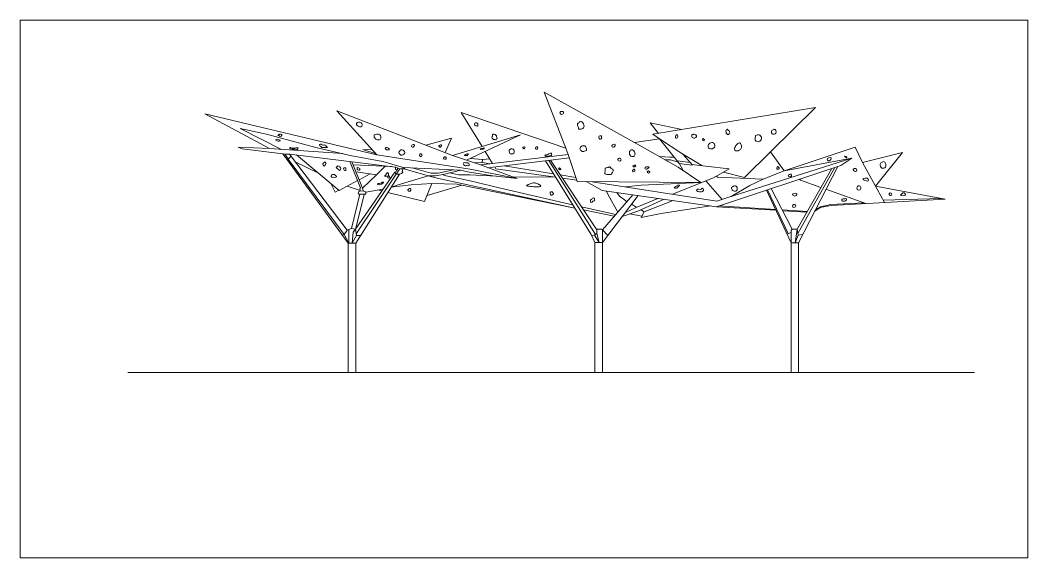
# Model space of a CAD drawing. Header units: metres. Extents: x -438 to -108, y 54494 to 54569.
# Drawn here: x -229.37 to -211.14, y 54505.9 to 54515.63 of the extents above; entities that cross this region are included whole.
import ezdxf

# ---------------------------------------------------------------- set-up
doc = ezdxf.new("R2010")
doc.units = ezdxf.units.M
doc.header["$MEASUREMENT"] = 0
doc.layers.add('text2', color=240, linetype='Continuous', lineweight=9)
picture_1 = doc.add_image_def('image5.jpeg', size_in_pixel=(1717, 916))

msp = doc.modelspace()

# ---------------------------------------------------------------- linework, layer by layer
at = {"layer": 'text2'}
for points in [[(-221.00478, 54513.34254), (-221.38498, 54513.95617), (-219.49387, 54513.30825), (-219.88719, 54514.32628), (-218.25262, 54513.41459), (-217.79659, 54513.48154), (-217.92196, 54513.56145), (-214.97913, 54514.04557), (-215.79361, 54513.24655), (-215.54191, 54512.89948), (-214.25897, 54513.32874), (-214.12465, 54513.04882), (-213.40451, 54513.23154), (-213.89257, 54512.62514), (-212.63294, 54512.38917), (-214.69504, 54512.2745), (-214.88976, 54512.23674), (-214.99083, 54512.1726)], [(-224.85622, 54513.30461), (-226.02258, 54513.93084), (-222.91013, 54513.19161), (-223.63626, 54513.98876), (-221.54137, 54513.17911), (-220.31581, 54513.55237), (-221.29086, 54513.0921), (-221.04015, 54513.00834), (-220.81928, 54513.03525), (-220.95098, 54513.25254)], [(-217.82037, 54513.57817), (-217.96899, 54513.76816), (-217.39662, 54513.64788)], [(-224.64024, 54513.28947), (-225.38823, 54513.66588), (-224.90779, 54513.56156), (-224.01942, 54513.3237), (-223.39304, 54513.18041), (-222.80182, 54513.07037), (-222.43414, 54512.9623)], [(-221.67684, 54513.23147), (-221.56277, 54513.49028), (-222.0245, 54513.36584)], [(-220.81928, 54513.03525), (-219.45161, 54513.19888), (-219.28579, 54512.70625), (-217.0508, 54512.6909), (-217.45966, 54512.96558), (-218.25262, 54513.41459)], [(-217.79659, 54513.48154), (-217.39291, 54513.21202), (-217.03387, 54512.99575)], [(-217.79659, 54513.48154), (-217.43613, 54513.02994), (-217.36844, 54512.9043)], [(-224.85622, 54513.30461), (-225.42259, 54513.32831), (-225.34708, 54513.29907), (-224.61091, 54513.20948), (-223.43237, 54511.59082), (-223.43237, 54509.25096), (-223.29516, 54509.25096)], [(-224.85622, 54513.30461), (-223.52937, 54513.2116)], [(-224.61091, 54513.20948), (-224.57667, 54513.204), (-224.49354, 54513.20288)], [(-224.51399, 54513.11755), (-224.57667, 54513.204)], [(-223.21889, 54512.47786), (-223.36987, 54511.85715), (-223.4474, 54511.82841), (-224.49354, 54513.20288)], [(-224.49354, 54513.20288), (-222.57239, 54512.96902)], [(-224.36902, 54513.18772), (-223.59483, 54512.54819), (-223.26031, 54512.72559)], [(-222.98996, 54513.27924), (-223.16582, 54513.28651), (-222.92781, 54513.21102)], [(-222.91013, 54513.19161), (-221.22334, 54512.93389), (-220.37357, 54512.76366), (-221.04015, 54513.00834)], [(-221.54137, 54513.17911), (-221.29086, 54513.0921)], [(-219.49387, 54513.30825), (-219.45161, 54513.19888)], [(-217.37003, 54513.19824), (-217.20442, 54513.00617)], [(-216.64194, 54512.87863), (-216.26308, 54512.78078), (-215.79361, 54513.24655)], [(-224.51881, 54513.11273), (-224.53678, 54513.10767)], [(-223.50089, 54511.74713), (-224.51881, 54513.11273), (-224.4655, 54513.16604)], [(-224.38856, 54513.06495), (-223.9679, 54512.85638)], [(-223.40068, 54513.06984), (-223.39819, 54513.0604), (-223.20563, 54512.59284), (-223.22267, 54512.5758), (-223.21652, 54512.54266)], [(-223.17049, 54512.59003), (-223.36135, 54513.05103), (-223.36446, 54513.06543)], [(-223.34507, 54513.01172), (-222.6474, 54512.97815)], [(-220.87109, 54513.12074), (-220.99978, 54513.103), (-221.21732, 54513.12682)], [(-221.1485, 54513.04454), (-221.00826, 54513.05407), (-220.86651, 54513.02949)], [(-220.99978, 54513.103), (-221.00826, 54513.05407)], [(-220.90189, 54512.95759), (-219.42968, 54513.13373)], [(-220.60699, 54512.99287), (-219.71978, 54512.8482)], [(-219.86456, 54513.0817), (-219.03695, 54511.74696), (-218.96998, 54511.60263), (-218.96998, 54509.25096), (-218.82901, 54509.25096)], [(-218.95686, 54511.74925), (-219.7991, 54513.08953)], [(-218.83268, 54511.83383), (-218.85091, 54511.84521), (-218.91887, 54511.84521), (-218.93442, 54511.8366), (-219.77083, 54513.09291)], [(-219.12753, 54512.70516), (-218.83889, 54512.54436), (-216.7669, 54512.25255), (-214.52072, 54512.99581), (-214.32199, 54513.12821), (-216.58303, 54512.4097), (-216.76508, 54512.35185), (-218.50989, 54512.62524), (-219.01505, 54512.70439)], [(-217.80462, 54513.16092), (-217.79214, 54513.16092), (-217.6125, 54513.14513), (-217.52808, 54513.14513)], [(-217.70197, 54513.10279), (-217.60213, 54513.09852), (-217.46057, 54513.06055)], [(-217.56527, 54512.47723), (-216.82076, 54512.77693), (-216.53647, 54512.93861), (-216.96498, 54512.98833), (-217.21198, 54513.01494)], [(-217.47562, 54513.07941), (-217.24332, 54513.05128)], [(-217.43929, 54513.0339), (-217.30791, 54513.01839), (-217.20442, 54513.00617)], [(-215.54191, 54512.89948), (-214.32199, 54513.12821)], [(-214.12465, 54513.04882), (-213.7299, 54512.32817)], [(-222.57239, 54512.96902), (-222.57239, 54512.92995), (-222.55278, 54512.91033), (-222.56092, 54512.89061), (-222.58973, 54512.8794), (-223.29845, 54511.8441), (-223.14491, 54512.46492)], [(-223.29516, 54509.25096), (-223.29516, 54511.59082), (-222.50252, 54512.84214), (-222.46451, 54512.85246), (-222.44488, 54512.87209), (-222.45305, 54512.89055), (-222.43866, 54512.94515)], [(-223.29188, 54512.88322), (-222.91704, 54512.83138), (-222.76464, 54512.98379)], [(-223.28755, 54511.76445), (-222.56189, 54512.84335), (-222.50252, 54512.84214)], [(-223.23268, 54512.74024), (-223.03108, 54512.84716)], [(-222.91704, 54512.83138), (-223.17049, 54512.59003)], [(-222.65167, 54512.60669), (-222.52789, 54512.64974), (-221.98175, 54512.80892)], [(-222.56189, 54512.84335), (-222.58973, 54512.8794)], [(-222.49886, 54512.93706), (-222.57239, 54512.96902)], [(-222.56189, 54512.84335), (-222.49886, 54512.93706), (-222.44079, 54512.93706)], [(-222.55278, 54512.91033), (-222.54067, 54512.92244), (-222.54067, 54512.95523)], [(-222.43866, 54512.94515), (-222.43414, 54512.9623)], [(-222.43414, 54512.9623), (-221.39334, 54512.91594), (-221.27568, 54512.88469), (-220.81516, 54512.81323), (-220.37357, 54512.76366)], [(-222.43414, 54512.9623), (-222.40197, 54512.93014), (-221.87802, 54512.779), (-219.33393, 54512.22591)], [(-222.27149, 54512.95505), (-221.93871, 54512.86114)], [(-221.98175, 54512.80892), (-221.85277, 54512.81291), (-221.71072, 54512.8354), (-221.39334, 54512.91594)], [(-221.93871, 54512.86114), (-221.8048, 54512.85643), (-221.52367, 54512.92175)], [(-221.72381, 54512.83332), (-221.69037, 54512.81814), (-221.25145, 54512.72688), (-220.6767, 54512.58693), (-219.37289, 54512.28875)], [(-220.74912, 54512.80582), (-221.2369, 54512.82683), (-221.43765, 54512.82683), (-221.5956, 54512.86461)], [(-220.78098, 54512.97205), (-220.75844, 54512.93486), (-219.68004, 54512.7841)], [(-219.59428, 54512.82773), (-219.31114, 54512.78156)], [(-216.7697, 54512.80596), (-216.7507, 54512.78696), (-215.92824, 54512.74939)], [(-215.54191, 54512.89948), (-215.92471, 54512.75111), (-216.16623, 54512.63369), (-216.50466, 54512.43461)], [(-215.77746, 54512.57996), (-215.39768, 54511.8457), (-215.30788, 54511.8457), (-214.68271, 54512.94221)], [(-215.41833, 54509.25096), (-215.28775, 54509.25096), (-215.28775, 54511.59789), (-214.57475, 54512.97793)], [(-215.29515, 54511.76589), (-214.62897, 54512.95999)], [(-223.6011, 54512.55338), (-223.66385, 54512.51694), (-223.74738, 54512.67421)], [(-223.44706, 54512.62656), (-223.21652, 54512.54266), (-223.21959, 54512.53389), (-223.24121, 54512.5282), (-223.24955, 54512.49789), (-223.24159, 54512.47932), (-223.21889, 54512.47786)], [(-222.71294, 54512.50996), (-222.04852, 54512.34553), (-221.91879, 54512.67059), (-221.46836, 54512.66194), (-219.33393, 54512.22591)], [(-221.91879, 54512.67059), (-222.29459, 54512.64948), (-222.65167, 54512.60669)], [(-222.00386, 54512.45745), (-221.37515, 54512.64289)], [(-219.68004, 54512.7841), (-220.45377, 54512.7931)], [(-219.55345, 54512.7664), (-219.29382, 54512.73011)], [(-217.0508, 54512.6909), (-218.13244, 54512.6411), (-218.41278, 54512.61002)], [(-216.95883, 54512.72135), (-216.66709, 54512.38299)], [(-215.27144, 54512.7474), (-215.24607, 54512.73032), (-214.87841, 54512.59897)], [(-223.21959, 54512.53389), (-223.15727, 54512.53628)], [(-223.21889, 54512.47786), (-223.14152, 54512.4792)], [(-223.11072, 54512.51771), (-223.11742, 54512.5218), (-223.15727, 54512.53628), (-223.1636, 54512.57022), (-223.17049, 54512.59003)], [(-223.14491, 54512.46492), (-223.14152, 54512.4792), (-223.11072, 54512.4792), (-223.11072, 54512.49804), (-223.11072, 54512.51771)], [(-223.11072, 54512.51771), (-222.80337, 54512.57068)], [(-222.8947, 54512.55494), (-222.82603, 54512.53795)], [(-218.83268, 54511.83383), (-218.28012, 54512.46592)], [(-218.82901, 54511.60275), (-218.18705, 54512.45284)], [(-218.75512, 54512.53256), (-218.72856, 54512.46963), (-218.55436, 54512.15221)], [(-218.57394, 54512.50705), (-218.52569, 54512.44031), (-218.41089, 54512.35554), (-218.38749, 54512.34309)], [(-215.41833, 54509.25096), (-215.41833, 54511.59789), (-215.86447, 54512.55116)], [(-215.47256, 54511.7659), (-215.84488, 54512.55764)], [(-214.78735, 54512.56644), (-214.06784, 54512.30938)], [(-218.47521, 54512.07458), (-218.19327, 54512.17413), (-217.71426, 54512.38597)], [(-218.42372, 54512.14216), (-218.22133, 54512.23707), (-217.83068, 54512.40237)], [(-218.30436, 54512.29885), (-218.29182, 54512.29218), (-218.22417, 54512.24425), (-218.21562, 54512.23948)], [(-218.14036, 54512.19753), (-218.12268, 54512.18768), (-218.07412, 54512.1606), (-218.12964, 54512.05389), (-217.76705, 54512.12752), (-216.87681, 54512.26803)], [(-218.07412, 54512.1606), (-217.55018, 54512.36286)], [(-216.72773, 54512.26551), (-215.70133, 54512.20258)], [(-214.97687, 54512.19962), (-214.89552, 54512.25124), (-214.69693, 54512.28975), (-214.10503, 54512.32266)], [(-213.75237, 54512.36919), (-212.70252, 54512.40221)], [(-219.21076, 54512.25167), (-218.59127, 54512.10999)], [(-219.17152, 54512.19274), (-218.61781, 54512.07962)], [(-218.11659, 54512.07898), (-218.33611, 54512.1237)], [(-216.7669, 54512.25255), (-215.69393, 54512.18676)], [(-215.57837, 54512.19504), (-215.12457, 54512.16722)], [(-215.57016, 54512.17917), (-215.13303, 54512.15237)], [(-223.4474, 54511.82841), (-223.50089, 54511.74713), (-223.5394, 54511.73781)], [(-223.50089, 54511.74713), (-223.42151, 54511.59082), (-223.43237, 54511.59082)], [(-223.42151, 54511.83801), (-223.42151, 54511.59082), (-223.28676, 54511.59082)], [(-223.36987, 54511.85715), (-223.29845, 54511.8441)], [(-223.29845, 54511.8441), (-223.34095, 54511.78972), (-223.35777, 54511.59082), (-223.28337, 54511.73386)], [(-223.29845, 54511.8441), (-223.28337, 54511.73386), (-223.20455, 54511.73386)], [(-218.93442, 54511.8366), (-218.93442, 54511.79654), (-218.93442, 54511.76644), (-218.97312, 54511.7368), (-219.02833, 54511.72839)], [(-218.97312, 54511.7368), (-218.88968, 54511.60275)], [(-218.93442, 54511.76644), (-218.88968, 54511.60275)], [(-218.83268, 54511.83383), (-218.73117, 54511.73232)], [(-218.83268, 54511.83383), (-218.83268, 54511.60275)], [(-215.49324, 54511.75795), (-215.4198, 54511.7862), (-215.4198, 54511.83041), (-215.39937, 54511.8457)], [(-215.4198, 54511.7862), (-215.41833, 54511.59789)], [(-215.30788, 54511.8457), (-215.345, 54511.59789)], [(-215.29029, 54511.73544), (-215.345, 54511.59789)], [(-215.30788, 54511.8457), (-215.29029, 54511.73544), (-215.21008, 54511.74824)], [(-218.97003, 54511.60275), (-218.82901, 54511.60275)], [(-218.82901, 54511.60275), (-218.82901, 54509.25096)], [(-215.41833, 54511.59789), (-215.28775, 54511.59789)], [(-227.41697, 54509.25096), (-212.10081, 54509.25096)]]:
    msp.add_lwpolyline(points, dxfattribs=at)
for points in [[(-219.57248, 54513.97526), (-219.54715, 54513.97259), (-219.53583, 54513.94329), (-219.55381, 54513.92531), (-219.5858, 54513.92531), (-219.59713, 54513.93663), (-219.59713, 54513.9646), (-219.57248, 54513.97526)], [(-223.23919, 54513.78385), (-223.2805, 54513.75908), (-223.26673, 54513.72331), (-223.22726, 54513.69855), (-223.18412, 54513.71047), (-223.18412, 54513.75725), (-223.1988, 54513.77193), (-223.23919, 54513.78385)], [(-221.11763, 54513.76956), (-221.13946, 54513.76172), (-221.13946, 54513.72763), (-221.12446, 54513.71263), (-221.10876, 54513.71263), (-221.08488, 54513.71263), (-221.08488, 54513.73104), (-221.08488, 54513.75081), (-221.09989, 54513.76582), (-221.11763, 54513.76956)], [(-219.24415, 54513.78505), (-219.25867, 54513.77206), (-219.28317, 54513.75187), (-219.28317, 54513.72688), (-219.26928, 54513.69584), (-219.26398, 54513.67489), (-219.26726, 54513.66025), (-219.24099, 54513.65344), (-219.217, 54513.65344), (-219.18922, 54513.66581), (-219.16637, 54513.68865), (-219.16637, 54513.72839), (-219.18594, 54513.7718), (-219.19642, 54513.78228), (-219.217, 54513.79124), (-219.2314, 54513.79124), (-219.24415, 54513.78505)], [(-224.67544, 54513.56186), (-224.63702, 54513.5568), (-224.62942, 54513.5492), (-224.64251, 54513.52642), (-224.67291, 54513.52642), (-224.68873, 54513.54225), (-224.70119, 54513.54225), (-224.68674, 54513.5567), (-224.67544, 54513.56186)], [(-222.91336, 54513.56117), (-222.95833, 54513.54996), (-222.95833, 54513.51052), (-222.91475, 54513.46694), (-222.85186, 54513.46694), (-222.84085, 54513.51969), (-222.85737, 54513.55455), (-222.91336, 54513.56117)], [(-220.79694, 54513.5634), (-220.77063, 54513.55595), (-220.75024, 54513.53557), (-220.743, 54513.50468), (-220.73818, 54513.48452), (-220.75308, 54513.46961), (-220.75308, 54513.4683), (-220.78072, 54513.4683), (-220.79519, 54513.4683), (-220.80396, 54513.4683), (-220.81251, 54513.47685), (-220.82588, 54513.49022), (-220.82588, 54513.52089), (-220.82106, 54513.53273), (-220.82106, 54513.54982), (-220.80879, 54513.56209), (-220.79694, 54513.5634)], [(-218.88079, 54513.5338), (-218.89731, 54513.51728), (-218.89731, 54513.49995), (-218.87957, 54513.47385), (-218.86487, 54513.47385), (-218.84998, 54513.48874), (-218.84447, 54513.50851), (-218.851, 54513.52727), (-218.85997, 54513.53625), (-218.86895, 54513.53625), (-218.88079, 54513.5338)], [(-217.47092, 54513.55131), (-217.47092, 54513.50777), (-217.4892, 54513.48949), (-217.51216, 54513.52954), (-217.49232, 54513.54938), (-217.47092, 54513.55131)], [(-217.21726, 54513.54431), (-217.21726, 54513.52021), (-217.19315, 54513.4961), (-217.14178, 54513.50544), (-217.13011, 54513.53576), (-217.15539, 54513.56104), (-217.18302, 54513.56104), (-217.20169, 54513.56104), (-217.21726, 54513.54431)], [(-216.5574, 54513.63403), (-216.53116, 54513.60779), (-216.53116, 54513.58079), (-216.5525, 54513.55945), (-216.58247, 54513.56826), (-216.59579, 54513.60036), (-216.59579, 54513.6356), (-216.57777, 54513.65361), (-216.5574, 54513.63403)], [(-216.06063, 54513.53749), (-215.99795, 54513.55158), (-215.95683, 54513.51046), (-215.97053, 54513.44666), (-216.02616, 54513.42865), (-216.0669, 54513.45293), (-216.0669, 54513.50382), (-216.06063, 54513.53749)], [(-215.74461, 54513.6418), (-215.77594, 54513.61047), (-215.76263, 54513.5729), (-215.69603, 54513.58386), (-215.69603, 54513.6277), (-215.72227, 54513.65394), (-215.74461, 54513.6418)], [(-224.71394, 54513.47071), (-224.67746, 54513.46108), (-224.66384, 54513.44746), (-224.68081, 54513.44055), (-224.70597, 54513.44055), (-224.72651, 54513.44851), (-224.74181, 54513.46381), (-224.73532, 54513.4703), (-224.71394, 54513.47071)], [(-223.92198, 54513.3817), (-223.87828, 54513.36798), (-223.85081, 54513.36798), (-223.81898, 54513.33615), (-223.80712, 54513.32429), (-223.83333, 54513.32429), (-223.87203, 54513.32429), (-223.90949, 54513.32429), (-223.93384, 54513.34864), (-223.94944, 54513.36424), (-223.94944, 54513.37796), (-223.92198, 54513.3817)], [(-222.26609, 54513.37337), (-222.28441, 54513.35505), (-222.28441, 54513.34837), (-222.26653, 54513.33048), (-222.25562, 54513.33048), (-222.24085, 54513.34525), (-222.233, 54513.3531), (-222.233, 54513.36407), (-222.24489, 54513.37596), (-222.26609, 54513.37337)], [(-221.78407, 54513.35701), (-221.75955, 54513.37171), (-221.74178, 54513.36497), (-221.74178, 54513.35211), (-221.75464, 54513.33925), (-221.762, 54513.33189), (-221.77549, 54513.33189), (-221.78192, 54513.33833), (-221.7905, 54513.34691), (-221.78407, 54513.35701)], [(-219.17441, 54513.35562), (-219.14769, 54513.35066), (-219.13197, 54513.32907), (-219.12137, 54513.30159), (-219.12137, 54513.27097), (-219.15673, 54513.25722), (-219.17912, 54513.25016), (-219.21173, 54513.26115), (-219.23588, 54513.2853), (-219.23588, 54513.31062), (-219.2188, 54513.34242), (-219.19876, 54513.35459), (-219.17441, 54513.35562)], [(-218.61179, 54513.38072), (-218.6489, 54513.37248), (-218.66044, 54513.36094), (-218.65303, 54513.3358), (-218.63406, 54513.32962), (-218.60725, 54513.34446), (-218.59983, 54513.36795), (-218.6056, 54513.3799), (-218.61179, 54513.38072)], [(-216.99861, 54513.47589), (-216.98422, 54513.4615), (-217.00016, 54513.44556), (-217.02428, 54513.46967), (-217.00912, 54513.48483), (-216.99861, 54513.47589)], [(-216.87333, 54513.40902), (-216.92156, 54513.36079), (-216.91224, 54513.31571), (-216.8391, 54513.30171), (-216.79982, 54513.34099), (-216.8142, 54513.3958), (-216.83403, 54513.41564), (-216.87333, 54513.40902)], [(-216.3803, 54513.39577), (-216.41555, 54513.36052), (-216.43515, 54513.32139), (-216.43515, 54513.27206), (-216.3568, 54513.27206), (-216.31999, 54513.30888), (-216.31999, 54513.37306), (-216.35444, 54513.40752), (-216.3803, 54513.39577)], [(-224.47624, 54513.3228), (-224.44521, 54513.31263), (-224.43212, 54513.31263), (-224.39527, 54513.31263), (-224.33467, 54513.31263), (-224.35261, 54513.28695), (-224.37733, 54513.29228), (-224.41176, 54513.29228), (-224.43309, 54513.29228), (-224.47187, 54513.29955), (-224.48447, 54513.31215), (-224.48447, 54513.32232), (-224.47624, 54513.3228)], [(-222.74609, 54513.32172), (-222.69162, 54513.29896), (-222.69162, 54513.28213), (-222.70152, 54513.28213), (-222.73025, 54513.28213), (-222.73916, 54513.28213), (-222.75104, 54513.29402), (-222.75945, 54513.30243), (-222.74609, 54513.32172)], [(-222.48198, 54513.28092), (-222.45637, 54513.28092), (-222.42262, 54513.26231), (-222.41186, 54513.25155), (-222.41186, 54513.21288), (-222.4216, 54513.20314), (-222.46219, 54513.18555), (-222.47732, 54513.18555), (-222.5003, 54513.20853), (-222.51571, 54513.22394), (-222.50118, 54513.25359), (-222.48198, 54513.28092)], [(-222.13751, 54513.20546), (-222.11052, 54513.20546), (-222.0975, 54513.19244), (-222.0975, 54513.17384), (-222.11471, 54513.15664), (-222.12113, 54513.15888), (-222.12983, 54513.16758), (-222.1382, 54513.17595), (-222.1382, 54513.18407), (-222.13751, 54513.20546)], [(-221.32648, 54513.18455), (-221.30679, 54513.19606), (-221.28729, 54513.20315), (-221.25982, 54513.21068), (-221.2576, 54513.21068), (-221.26513, 54513.19518), (-221.28064, 54513.17967), (-221.2966, 54513.17967), (-221.32052, 54513.17967), (-221.3285, 54513.17967), (-221.32648, 54513.18455)], [(-220.98885, 54513.31009), (-221.01636, 54513.30513), (-221.03574, 54513.29792), (-221.04318, 54513.29048), (-221.02853, 54513.29048), (-220.99652, 54513.29048), (-220.98164, 54513.29612), (-220.97172, 54513.30603), (-220.97172, 54513.31639), (-220.98885, 54513.31009)], [(-220.49625, 54513.29277), (-220.51625, 54513.27763), (-220.51625, 54513.25806), (-220.51125, 54513.22164), (-220.48756, 54513.20571), (-220.46934, 54513.20571), (-220.43563, 54513.22255), (-220.42971, 54513.2444), (-220.43517, 54513.27946), (-220.44861, 54513.29289), (-220.47936, 54513.29812), (-220.49625, 54513.29277)], [(-220.25322, 54513.33136), (-220.23566, 54513.33258), (-220.23566, 54513.30996), (-220.24859, 54513.29703), (-220.26545, 54513.31389), (-220.27307, 54513.32151), (-220.25322, 54513.33136)], [(-220.0286, 54513.3349), (-220.03674, 54513.32676), (-220.04535, 54513.31073), (-220.02907, 54513.29446), (-220.01604, 54513.29446), (-220.00349, 54513.29446), (-220.00349, 54513.31631), (-220.00349, 54513.32653), (-220.01348, 54513.33653), (-220.0286, 54513.3349)], [(-219.77925, 54513.21918), (-219.80415, 54513.20931), (-219.83846, 54513.191), (-219.85726, 54513.191), (-219.87159, 54513.17667), (-219.86079, 54513.16587), (-219.83, 54513.16587), (-219.79804, 54513.16587), (-219.77032, 54513.17644), (-219.75011, 54513.18395), (-219.75011, 54513.2018), (-219.75716, 54513.22152), (-219.77925, 54513.21918)], [(-218.28204, 54513.27355), (-218.25239, 54513.2439), (-218.24293, 54513.21814), (-218.2584, 54513.16574), (-218.2743, 54513.15801), (-218.31944, 54513.16703), (-218.33921, 54513.20483), (-218.33921, 54513.25079), (-218.29967, 54513.28343), (-218.28204, 54513.27355)], [(-214.42835, 54513.16015), (-214.40789, 54513.13968), (-214.42707, 54513.13968), (-214.44882, 54513.16143), (-214.45457, 54513.16719), (-214.42835, 54513.16015)], [(-223.85917, 54513.06165), (-223.87674, 54513.04408), (-223.89112, 54513.01249), (-223.87867, 54513.00004), (-223.86589, 54512.98726), (-223.84513, 54513.00803), (-223.8349, 54513.02781), (-223.8349, 54513.04377), (-223.84639, 54513.05527), (-223.85917, 54513.06165)], [(-223.61794, 54512.98858), (-223.64594, 54512.96058), (-223.62835, 54512.94299), (-223.59716, 54512.9118), (-223.59075, 54512.90539), (-223.56913, 54512.92701), (-223.56913, 54512.9566), (-223.59433, 54512.98179), (-223.61794, 54512.98858)], [(-221.70124, 54513.14797), (-221.70511, 54513.12593), (-221.68987, 54513.11069), (-221.67004, 54513.11069), (-221.66089, 54513.11069), (-221.66089, 54513.14117), (-221.66374, 54513.14898), (-221.68071, 54513.15183), (-221.70124, 54513.14797)], [(-221.258, 54513.04245), (-221.27371, 54513.04655), (-221.30943, 54513.04655), (-221.34801, 54513.04655), (-221.32515, 54512.99658), (-221.27657, 54512.99658), (-221.24371, 54512.99658), (-221.24371, 54513.02228), (-221.258, 54513.04245)], [(-218.52206, 54513.12857), (-218.55089, 54513.1134), (-218.54538, 54513.0901), (-218.51782, 54513.07866), (-218.49747, 54513.08629), (-218.49747, 54513.11425), (-218.50998, 54513.12675), (-218.52206, 54513.12857)], [(-218.25992, 54512.99658), (-218.28138, 54512.98551), (-218.27169, 54512.97582), (-218.244, 54512.97582), (-218.22843, 54512.99139), (-218.23777, 54513.00073), (-218.25992, 54512.99658)], [(-214.7346, 54513.13813), (-214.69494, 54513.13813), (-214.71029, 54513.09211), (-214.76019, 54513.09211), (-214.76019, 54513.12279), (-214.7346, 54513.13813)], [(-213.77079, 54513.05915), (-213.80787, 54513.02207), (-213.77462, 54512.94921), (-213.71194, 54512.96967), (-213.71194, 54513.03486), (-213.74455, 54513.06748), (-213.77079, 54513.05915)], [(-223.71223, 54512.83223), (-223.6775, 54512.83223), (-223.65402, 54512.80876), (-223.64084, 54512.79558), (-223.65208, 54512.78434), (-223.70066, 54512.78434), (-223.72639, 54512.78434), (-223.74166, 54512.79961), (-223.73475, 54512.82388), (-223.71223, 54512.83223)], [(-223.4739, 54512.9534), (-223.51071, 54512.9534), (-223.51071, 54512.92461), (-223.49311, 54512.90701), (-223.4787, 54512.90701), (-223.4739, 54512.9534)], [(-223.24456, 54512.95405), (-223.22185, 54512.94351), (-223.22185, 54512.92406), (-223.22185, 54512.91353), (-223.24132, 54512.91353), (-223.27051, 54512.92244), (-223.27051, 54512.94594), (-223.27051, 54512.95729), (-223.24456, 54512.95405)], [(-222.7417, 54512.84219), (-222.7582, 54512.82056), (-222.77463, 54512.80413), (-222.74045, 54512.80413), (-222.71283, 54512.80413), (-222.71283, 54512.77655), (-222.67845, 54512.77655), (-222.6845, 54512.80091), (-222.70225, 54512.81866), (-222.70225, 54512.84751), (-222.72397, 54512.86923), (-222.7417, 54512.84219)], [(-219.60673, 54512.95288), (-219.58718, 54512.93333), (-219.58718, 54512.92235), (-219.60368, 54512.92235), (-219.6214, 54512.92967), (-219.6214, 54512.94311), (-219.62446, 54512.94617), (-219.60673, 54512.95288)], [(-218.6977, 54512.9719), (-218.67168, 54512.94588), (-218.63513, 54512.90933), (-218.64379, 54512.88025), (-218.65834, 54512.86569), (-218.67229, 54512.83566), (-218.70142, 54512.83566), (-218.73302, 54512.83566), (-218.78942, 54512.85362), (-218.78074, 54512.89511), (-218.78074, 54512.95022), (-218.72745, 54512.96261), (-218.71071, 54512.97004), (-218.6977, 54512.9719)], [(-218.27861, 54512.92049), (-218.28899, 54512.89835), (-218.27377, 54512.88313), (-218.24815, 54512.89766), (-218.24815, 54512.92256), (-218.2568, 54512.93121), (-218.27861, 54512.92049)], [(-218.04049, 54512.97098), (-218.06506, 54512.94642), (-218.0495, 54512.93086), (-218.00796, 54512.94331), (-217.99724, 54512.95404), (-217.98616, 54512.96511), (-218.01627, 54512.97513), (-218.04049, 54512.97098)], [(-218.00865, 54512.89766), (-218.02145, 54512.88486), (-217.9969, 54512.8603), (-217.97578, 54512.88141), (-217.991, 54512.89663), (-218.00865, 54512.89766)], [(-215.66818, 54512.9646), (-215.67751, 54512.93408), (-215.64443, 54512.93408), (-215.63509, 54512.95697), (-215.64824, 54512.97011), (-215.65757, 54512.97944), (-215.66818, 54512.9646)], [(-215.44579, 54512.83596), (-215.47377, 54512.80797), (-215.44339, 54512.79119), (-215.41219, 54512.80158), (-215.42259, 54512.83995), (-215.44579, 54512.83596)], [(-214.27739, 54512.9441), (-214.29849, 54512.923), (-214.26973, 54512.89423), (-214.23262, 54512.89423), (-214.23262, 54512.93259), (-214.27739, 54512.9441)], [(-222.82934, 54512.68418), (-222.86259, 54512.67446), (-222.89827, 54512.65906), (-222.89138, 54512.65217), (-222.84556, 54512.65217), (-222.81069, 54512.6696), (-222.79529, 54512.685), (-222.79529, 54512.6931), (-222.8188, 54512.6931), (-222.82934, 54512.68418)], [(-220.15155, 54512.66109), (-220.05207, 54512.68097), (-220.0009, 54512.66393), (-219.94784, 54512.627), (-220.0388, 54512.61185), (-220.16482, 54512.62352), (-220.20461, 54512.62984), (-220.15155, 54512.66109)], [(-217.46273, 54512.64172), (-217.50451, 54512.61895), (-217.53109, 54512.59237), (-217.47919, 54512.59237), (-217.45577, 54512.61579), (-217.43742, 54512.63414), (-217.46273, 54512.64172)], [(-216.47572, 54512.61618), (-216.49485, 54512.59706), (-216.47254, 54512.54688), (-216.41355, 54512.53572), (-216.39362, 54512.58671), (-216.42391, 54512.63132), (-216.46137, 54512.62096), (-216.47572, 54512.61618)], [(-214.20401, 54512.62888), (-214.22526, 54512.60763), (-214.22526, 54512.56581), (-214.16408, 54512.56581), (-214.16408, 54512.61343), (-214.17824, 54512.6276), (-214.20401, 54512.62888)], [(-214.08038, 54512.76896), (-214.02153, 54512.74722), (-214.02153, 54512.71782), (-214.05223, 54512.71782), (-214.09957, 54512.73444), (-214.11939, 54512.75426), (-214.08038, 54512.76896)], [(-222.3213, 54512.58127), (-222.34317, 54512.56565), (-222.35454, 54512.55428), (-222.34055, 54512.5403), (-222.32481, 54512.52455), (-222.29855, 54512.5508), (-222.29855, 54512.56741), (-222.31123, 54512.58009), (-222.3213, 54512.58127)], [(-219.74211, 54512.5199), (-219.72064, 54512.49844), (-219.72064, 54512.48122), (-219.76086, 54512.46188), (-219.77719, 54512.49573), (-219.76751, 54512.52172), (-219.75239, 54512.52172), (-219.74211, 54512.5199)], [(-217.08638, 54512.56712), (-217.04586, 54512.56712), (-217.02814, 54512.58484), (-217.00219, 54512.55889), (-217.03698, 54512.52409), (-217.07751, 54512.52409), (-217.12689, 54512.53802), (-217.12689, 54512.55573), (-217.1117, 54512.57092), (-217.08638, 54512.56712)], [(-215.35533, 54512.49188), (-215.31708, 54512.49188), (-215.31708, 54512.46512), (-215.36553, 54512.44729), (-215.39229, 54512.47405), (-215.35533, 54512.49188)], [(-213.62562, 54512.50144), (-213.59728, 54512.47311), (-213.6153, 54512.45509), (-213.64686, 54512.48665), (-213.634, 54512.49952), (-213.62562, 54512.50144)], [(-213.42079, 54512.48085), (-213.44269, 54512.45895), (-213.39632, 54512.45895), (-213.35252, 54512.45895), (-213.37442, 54512.50402), (-213.42079, 54512.48085)], [(-219.01834, 54512.33153), (-218.9858, 54512.3574), (-218.97345, 54512.3574), (-218.97345, 54512.38431), (-218.97345, 54512.40562), (-219.00712, 54512.40562), (-219.02171, 54512.39104), (-219.04527, 54512.36748), (-219.04527, 54512.33384), (-219.01834, 54512.33153)], [(-215.34161, 54512.27761), (-215.33141, 54512.2623), (-215.35086, 54512.24286), (-215.38855, 54512.24286), (-215.38855, 54512.28217), (-215.35542, 54512.29127), (-215.34161, 54512.27761)], [(-214.4473, 54512.39622), (-214.49994, 54512.37978), (-214.49994, 54512.36006), (-214.4728, 54512.3502), (-214.43168, 54512.36006), (-214.41605, 54512.39622), (-214.4473, 54512.39622)]]:
    msp.add_spline(points, degree=3, dxfattribs=at)

# ---------------------------------------------------------------- pictures from other files: only their frames are drawn
image = msp.add_image(picture_1, insert=(-229.36544, 54505.90095), size_in_units=(18.2297, 9.72534), dxfattribs=dict(at, fade=56))
image.dxf.flags = 7

doc.saveas('drawing.dxf')
